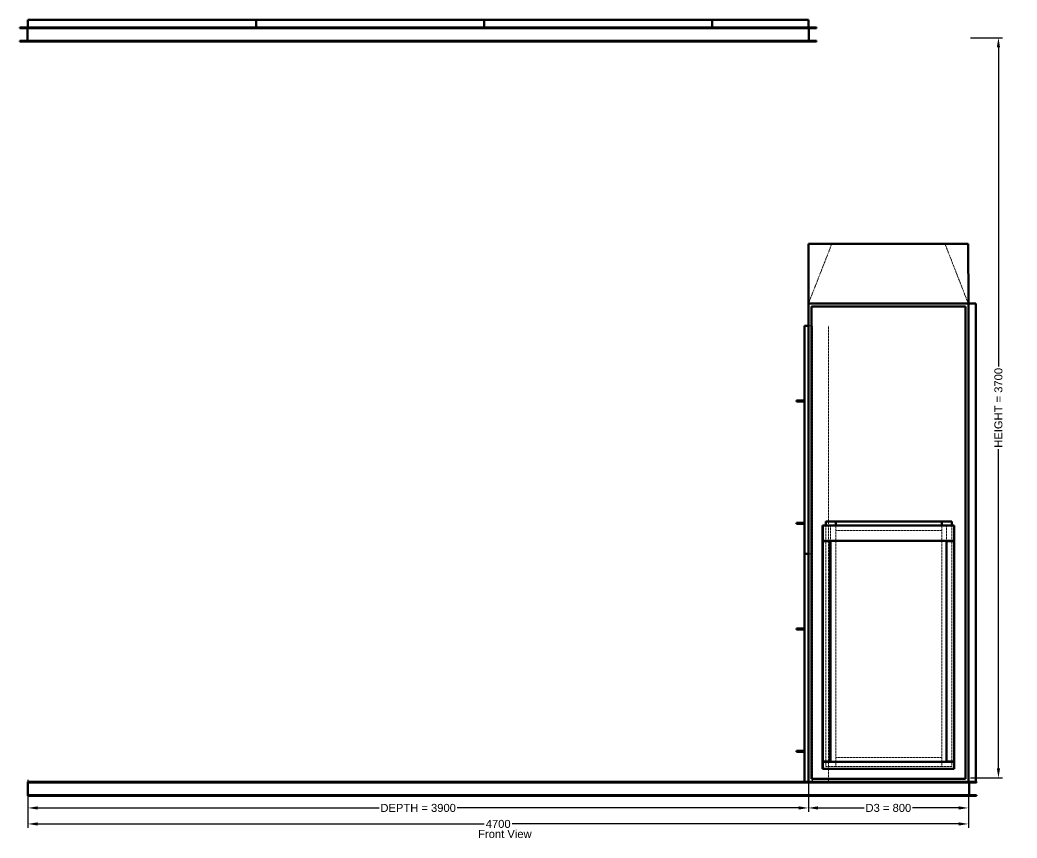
# Model space of a CAD drawing. Header units: millimetres. Extents: x 1091 to 14628, y 360 to 10440.
# Drawn here: x 5048 to 10031, y 6223 to 10313 of the extents above; entities that cross this region are included whole.
import ezdxf

# ---------------------------------------------------------------- set-up
doc = ezdxf.new("R2010")
doc.units = ezdxf.units.MM
doc.linetypes.add('Hidden', pattern=[15, 5, -3, 5, -2])
for name, color, linetype, lineweight in [('Default', 7, 'Continuous', 50), ('Edges', 7, 'Hidden', 15), ('HiddenEdges', 2, 'Hidden', 15), ('HiddenSilhouettes', 2, 'Hidden', 15), ('HiddenWires', 7, 'Hidden', 15), ('Silhouettes', 7, 'Continuous', 50), ('Wires', 7, 'Hidden', 15)]:
    doc.layers.add(name, color=color, linetype=linetype, lineweight=lineweight)
doc.layers.add('Dimension', color=7, linetype='Continuous', lineweight=50, true_color=0x6495ed)
doc.styles.add('Default', font='arial.ttf')
doc.dimstyles.get("Standard").update_dxf_attribs({"dimtxt": 0.18, "dimasz": 0.18, "dimexe": 0.18, "dimexo": 0.0625, "dimgap": 0.09, "dimtad": 0, "dimtih": 1, "dimtoh": 1, "dimdec": 4, "dimzin": 0, "dimdsep": 46, "dimtxsty": 'Standard', "dimcen": 0.09, "dimadec": 0, "dimazin": 0, "dimtfac": 1, "dimtdec": 4, "dimtofl": 0, "dimtmove": 0, "dimatfit": 3, "dimfxl": 1, "dimtolj": 1, "dimtzin": 0, "dimarcsym": 0})

# ---------------------------------------------------------------- blocks, each defined once
blk = doc.blocks.new('Front')
at = {"layer": 'Edges'}
blk.add_lwpolyline([(1550.5, 521), (1667.2, 819.8)], dxfattribs=at)
for points in [[(2232.8, 819.8, 0), (2349.5, 521, 0)], [(2276.4, -1805, 0), (2276.4, -588.6, 0)], [(1623.6, -1768.6, 0), (1623.6, -666.2, 0)], [(2241.6, -1768.6, 0), (2241.6, -666.2, 0)]]:
    blk.add_polyline3d(points, dxfattribs=at)
blk.add_polyline3d([(2350, 519.8, 0)], close=True, dxfattribs=at)
at = {"layer": 'HiddenEdges'}
blk.add_lwpolyline([(1550, 519.8), (1550.5, 521)], dxfattribs=at)
for points in [[(-2350, 1831, 0), (-2350, 1901, 0)], [(-2348.8, 1901, 0), (-2348.8, 1937.8, 0)], [(-2348.8, 1937.8, 0), (-1211.2, 1937.8, 0)], [(-2335, 1937.8, 0), (-2335, 1939, 0)], [(-1225, 1937.8, 0), (-1225, 1939, 0)], [(-1211.2, 1901, 0), (-1211.2, 1937.8, 0)], [(-1208.8, 1937.8, 0), (-71.2, 1937.8, 0)], [(-1208.8, 1901, 0), (-1208.8, 1937.8, 0)], [(-1195, 1937.8, 0), (-1195, 1939, 0)], [(-85, 1937.8, 0), (-85, 1939, 0)], [(-71.2, 1901, 0), (-71.2, 1937.8, 0)], [(-68.8, 1901, 0), (-68.8, 1937.8, 0)], [(-68.8, 1937.8, 0), (1068.8, 1937.8, 0)], [(-55, 1937.8, 0), (-55, 1939, 0)], [(1055, 1937.8, 0), (1055, 1939, 0)], [(1068.8, 1901, 0), (1068.8, 1937.8, 0)], [(1071.2, 1937.8, 0), (1548.8, 1937.8, 0)], [(1071.2, 1901, 0), (1071.2, 1937.8, 0)], [(1085, 1937.8, 0), (1085, 1939, 0)], [(1535, 1937.8, 0), (1535, 1939, 0)], [(1548.8, 1901, 0), (1548.8, 1937.8, 0)], [(1550, 1831, 0), (1550, 1901, 0)], [(1551.2, 519.8, 0), (2348.8, 519.8, 0)], [(1551.2, -1867.8, 0), (1551.2, 519.8, 0)], [(2348.8, -1867.8, 0), (2348.8, 519.8, 0)], [(2349.5, 521, 0), (2350, 519.8, 0)], [(2351.2, 519.8, 0), (2386.8, 519.8, 0)], [(2351.2, -1867.8, 0), (2351.2, 519.8, 0)], [(2350, 484.2, 0), (2351.2, 484.2, 0)], [(1568.8, -730.2, 0), (1568.8, 409.8, 0)], [(1622, -590.2, 0), (2278, -590.2, 0)], [(1568.8, -1870.2, 0), (1568.8, -730.2, 0)], [(1622, -1803.4, 0), (2278, -1803.4, 0)], [(2350, -1832.2, 0), (2351.2, -1832.2, 0)], [(-2350, -1939, 0), (-2350, -1869, 0)], [(1551.2, -1867.8, 0), (2348.8, -1867.8, 0)], [(2350, -1939, 0), (2350, -1869, 0)], [(2351.2, -1867.8, 0), (2386.8, -1867.8, 0)]]:
    blk.add_polyline3d(points, dxfattribs=at)
at = {"layer": 'HiddenSilhouettes'}
for points in [[(-2353, 1898, 0)], [(1553, 1898, 0)], [(1550, 409.8, 0)], [(2276.4, -666.2, 0)], [(1550, -730.2, 0)], [(2276.4, -1768.6, 0)], [(2353, -1872, 0)]]:
    blk.add_polyline3d(points, close=True, dxfattribs=at)
for points in [[(1550, 519.8, 0), (1550, 521, 0)], [(1550, 519.8, 0), (2350, 519.8, 0)], [(2350, 521, 0), (2350, 519.8, 0)], [(1531.2, -730.2, 0), (1531.2, 409.8, 0)], [(1550, 409.8, 0), (1570, 409.8, 0)], [(1570, -730.2, 0), (1570, 409.8, 0)], [(1505, -580.2, 0), (1505, -575.2, 0)], [(1515, -580.2, 0), (1515, -575.2, 0)], [(1637.5, -664.6, 0), (1637.5, -588.6, 0)], [(1660, -664.6, 0), (1660, -590.2, 0)], [(1687.5, -1792.7, 0), (1687.5, -588.6, 0)], [(2217.5, -1792.7, 0), (2217.5, -588.6, 0)], [(2240, -664.6, 0), (2240, -590.2, 0)], [(2267.5, -664.6, 0), (2267.5, -588.6, 0)], [(1687.5, -612.7, 0), (2217.5, -612.7, 0)], [(1637.5, -1768.6, 0), (1637.5, -666.2, 0)], [(2267.5, -1768.6, 0), (2267.5, -666.2, 0)], [(1531.2, -1870.2, 0), (1531.2, -730.2, 0)], [(1550, -730.2, 0), (1570, -730.2, 0)], [(1570, -1870.2, 0), (1570, -730.2, 0)], [(1505, -1720.2, 0), (1505, -1715.2, 0)], [(1515, -1720.2, 0), (1515, -1715.2, 0)], [(1637.5, -1792.7, 0), (1637.5, -1770.2, 0)], [(1637.5, -1792.7, 0), (1687.5, -1792.7, 0)], [(1687.5, -1747.7, 0), (2217.5, -1747.7, 0)], [(1687.5, -1792.7, 0), (2217.5, -1792.7, 0)], [(2217.5, -1792.7, 0), (2267.5, -1792.7, 0)], [(2267.5, -1792.7, 0), (2267.5, -1770.2, 0)], [(1550, -1870.2, 0), (1550, -1817.8, 0)], [(1530, -1870.2, 0), (1530, -1869, 0)], [(1530, -1870.2, 0), (1550, -1870.2, 0)], [(1550, -1870.2, 0), (2350, -1870.2, 0)], [(2350, -1870.2, 0), (2350, -1869, 0)]]:
    blk.add_polyline3d(points, dxfattribs=at)
at = {"layer": 'HiddenWires'}
for points in [[(1650, -664.6, 0), (1650, -588.6, 0)], [(1650, -730.2, 0), (1650, -666.2, 0)], [(1650, -1768.6, 0), (1650, -730.2, 0)], [(1650, -1805, 0), (1650, -1770.2, 0)], [(1650, -1870.2, 0), (1650, -1854, 0)]]:
    blk.add_polyline3d(points, dxfattribs=at)
at = {"layer": 'Silhouettes'}
for points in [[(-2350, 1901), (-2350, 1939)], [(-1210, 1901), (-1210, 1939)], [(1550, 521), (1550.5, 819.8)], [(2349.5, 819.8), (2350, 521)]]:
    blk.add_lwpolyline(points, dxfattribs=at)
for points in [[(-2390, 1898, 0), (-2390, 1901, 0)], [(-2390, 1901, 0), (1590, 1901, 0)], [(-2390, 1898, 0), (1590, 1898, 0)], [(-2353, 1834, 0), (-2353, 1898, 0)], [(-2350, 1939, 0), (-1210, 1939, 0)], [(-1210, 1939, 0), (-70, 1939, 0)], [(-70, 1901, 0), (-70, 1939, 0)], [(-70, 1939, 0), (1070, 1939, 0)], [(1070, 1901, 0), (1070, 1939, 0)], [(1070, 1939, 0), (1550, 1939, 0)], [(1550, 1901, 0), (1550, 1939, 0)], [(1553, 1834, 0), (1553, 1898, 0)], [(1590, 1898, 0), (1590, 1901, 0)], [(-2390, 1831, 0), (-2390, 1834, 0)], [(-2390, 1834, 0), (1590, 1834, 0)], [(-2390, 1831, 0), (1590, 1831, 0)], [(1590, 1831, 0), (1590, 1834, 0)], [(1550.5, 819.8, 0), (1667.2, 819.8, 0)], [(1667.2, 819.8, 0), (2232.8, 819.8, 0)], [(2232.8, 819.8, 0), (2349.5, 819.8, 0)], [(1550, 521, 0), (2350, 521, 0)], [(1550, -1869, 0), (1550, 521, 0)], [(1565, 506, 0), (2335, 506, 0)], [(1565, -1854, 0), (1565, 506, 0)], [(2335, -1854, 0), (2335, 506, 0)], [(2350, -1869, 0), (2350, 521, 0)], [(2350, 521, 0), (2386.8, 521, 0)], [(2386.8, -1869, 0), (2386.8, 521, 0)], [(1530, -730.2, 0), (1530, 409.8, 0)], [(1530, 409.8, 0), (1550, 409.8, 0)], [(1490, 31.8, 0), (1490, 36.8, 0)], [(1490, 36.8, 0), (1530, 36.8, 0)], [(1490, 31.8, 0), (1530, 31.8, 0)], [(1530, 31.8, 0), (1530, 36.8, 0)], [(1490, -580.2, 0), (1490, -575.2, 0)], [(1490, -575.2, 0), (1530, -575.2, 0)], [(1490, -580.2, 0), (1530, -580.2, 0)], [(1530, -580.2, 0), (1530, -575.2, 0)], [(1620.4, -1805, 0), (1620.4, -588.6, 0)], [(1620.4, -588.6, 0), (1622, -588.6, 0)], [(1622, -588.6, 0), (2278, -588.6, 0)], [(1622, -1805, 0), (1622, -588.6, 0)], [(1637.5, -567.7, 0), (1687.5, -567.7, 0)], [(1637.5, -588.6, 0), (1637.5, -567.7, 0)], [(1687.5, -588.6, 0), (1687.5, -567.7, 0)], [(1687.5, -567.7, 0), (2217.5, -567.7, 0)], [(2217.5, -588.6, 0), (2217.5, -567.7, 0)], [(2217.5, -567.7, 0), (2267.5, -567.7, 0)], [(2267.5, -588.6, 0), (2267.5, -567.7, 0)], [(2278, -1805, 0), (2278, -588.6, 0)], [(1622, -664.6, 0), (2278, -664.6, 0)], [(1623.6, -666.2, 0), (1658.4, -666.2, 0)], [(1637.5, -666.2, 0), (1637.5, -664.6, 0)], [(1658.4, -1768.6, 0), (1658.4, -666.2, 0)], [(1660, -1770.2, 0), (1660, -664.6, 0)], [(2240, -1770.2, 0), (2240, -664.6, 0)], [(2241.6, -666.2, 0), (2276.4, -666.2, 0)], [(2267.5, -666.2, 0), (2267.5, -664.6, 0)], [(1530, -1869, 0), (1530, -730.2, 0)], [(1530, -730.2, 0), (1550, -730.2, 0)], [(1490, -1108.2, 0), (1490, -1103.2, 0)], [(1490, -1103.2, 0), (1530, -1103.2, 0)], [(1490, -1108.2, 0), (1530, -1108.2, 0)], [(1530, -1108.2, 0), (1530, -1103.2, 0)], [(2350, -1869, 0), (2350, -1454.3, 0)], [(1490, -1720.2, 0), (1490, -1715.2, 0)], [(1490, -1715.2, 0), (1530, -1715.2, 0)], [(1490, -1720.2, 0), (1530, -1720.2, 0)], [(1530, -1720.2, 0), (1530, -1715.2, 0)], [(1622, -1770.2, 0), (2278, -1770.2, 0)], [(1623.6, -1768.6, 0), (1658.4, -1768.6, 0)], [(1637.5, -1770.2, 0), (1637.5, -1768.6, 0)], [(2241.6, -1768.6, 0), (2276.4, -1768.6, 0)], [(2267.5, -1770.2, 0), (2267.5, -1768.6, 0)], [(1620.4, -1805, 0), (1622, -1805, 0)], [(1622, -1805, 0), (2278, -1805, 0)], [(-2350, -1869, 0), (2390, -1869, 0)], [(-2350, -1872, 0), (-2350, -1869, 0)], [(-2350, -1936, 0), (-2350, -1872, 0)], [(-2350, -1872, 0), (2390, -1872, 0)], [(1565, -1854, 0), (2335, -1854, 0)], [(2353, -1936, 0), (2353, -1872, 0)], [(2390, -1872, 0), (2390, -1869, 0)], [(-2350, -1939, 0), (-2350, -1936, 0)], [(-2350, -1936, 0), (2390, -1936, 0)], [(-2350, -1939, 0), (2390, -1939, 0)], [(2390, -1939, 0), (2390, -1936, 0)]]:
    blk.add_polyline3d(points, dxfattribs=at)
for points in [[(2350, 519.8, 0)], [(1531.2, 409.8, 0)], [(1505, -575.2, 0)], [(1515, -575.2, 0)], [(1505, -1715.2, 0)], [(1515, -1715.2, 0)]]:
    blk.add_polyline3d(points, close=True, dxfattribs=at)
at = {"layer": 'Wires'}
for points in [[(1650, -588.6, 0), (1650, 409.8, 0)], [(1650, -666.2, 0), (1650, -664.6, 0)], [(1650, -1770.2, 0), (1650, -1768.6, 0)], [(1650, -1854, 0), (1650, -1805, 0)]]:
    blk.add_polyline3d(points, dxfattribs=at)
blk = doc.blocks.new('*D9')
at = {"layer": 'Defpoints', "color": 0}
for p in [(5088, 6524), (8988, 6524), (8988, 6374)]:
    blk.add_point(p, dxfattribs=at)
at = {"layer": 'Dimension', "color": 0, "lineweight": -2}
for p, q in [((5088, 6514), (5088, 6354)), ((8988, 6514), (8988, 6354)), ((5136, 6374), (6842.8, 6374)), ((8940, 6374), (7233.2, 6374))]:
    blk.add_line(p, q, dxfattribs=at)
at = {"layer": 'Dimension', "color": 0}
for points in [[(5136, 6382), (5136, 6366), (5088, 6374)], [(8940, 6366), (8940, 6382), (8988, 6374)]]:
    blk.add_solid(points, dxfattribs=at)
at = {"layer": 'Dimension', "color": 0, "insert": (7038, 6374), "char_height": 40, "attachment_point": 5, "style": 'Default'}
blk.add_mtext('\\A1;DEPTH = 3900', dxfattribs=at)
blk = doc.blocks.new('*D10')
at = {"layer": 'Defpoints', "color": 0}
for p in [(8988, 6524), (9788, 6524), (9788, 6374)]:
    blk.add_point(p, dxfattribs=at)
at = {"layer": 'Dimension', "color": 0, "lineweight": -2}
for p, q in [((8988, 6514), (8988, 6354)), ((9788, 6514), (9788, 6354)), ((9036, 6374), (9267.3, 6374)), ((9740, 6374), (9508.7, 6374))]:
    blk.add_line(p, q, dxfattribs=at)
at = {"layer": 'Dimension', "color": 0}
for points in [[(9036, 6382), (9036, 6366), (8988, 6374)], [(9740, 6366), (9740, 6382), (9788, 6374)]]:
    blk.add_solid(points, dxfattribs=at)
at = {"layer": 'Dimension', "color": 0, "insert": (9388, 6374), "char_height": 40, "attachment_point": 5, "style": 'Default'}
blk.add_mtext('\\A1;D3 = 800', dxfattribs=at)
blk = doc.blocks.new('*D11')
at = {"layer": 'Defpoints', "color": 0}
for p in [(5088, 6524), (9788, 6524), (9788, 6294)]:
    blk.add_point(p, dxfattribs=at)
at = {"layer": 'Dimension', "color": 0, "lineweight": -2}
for p, q in [((5088, 6514), (5088, 6274)), ((9788, 6514), (9788, 6274)), ((5136, 6294), (7367.5, 6294)), ((9740, 6294), (7508.5, 6294))]:
    blk.add_line(p, q, dxfattribs=at)
at = {"layer": 'Dimension', "color": 0}
for points in [[(5136, 6302), (5136, 6286), (5088, 6294)], [(9740, 6286), (9740, 6302), (9788, 6294)]]:
    blk.add_solid(points, dxfattribs=at)
at = {"layer": 'Dimension', "color": 0, "insert": (7438, 6294), "char_height": 40, "attachment_point": 5, "style": 'Default'}
blk.add_mtext('\\A1;4700', dxfattribs=at)
blk = doc.blocks.new('*D12')
at = {"layer": 'Defpoints', "color": 0}
for p in [(9788, 10224), (9938, 10224), (9788, 6524)]:
    blk.add_point(p, dxfattribs=at)
at = {"layer": 'Dimension', "color": 0, "lineweight": -2}
for p, q in [((9798, 10224), (9958, 10224)), ((9938, 10176), (9938, 8580)), ((9938, 6572), (9938, 8168)), ((9798, 6524), (9958, 6524))]:
    blk.add_line(p, q, dxfattribs=at)
at = {"layer": 'Dimension', "color": 0}
for points in [[(9946, 10176), (9930, 10176), (9938, 10224)], [(9930, 6572), (9946, 6572), (9938, 6524)]]:
    blk.add_solid(points, dxfattribs=at)
at = {"layer": 'Dimension', "color": 0, "insert": (9938, 8374), "char_height": 40, "attachment_point": 5, "rotation": 90, "style": 'Default'}
blk.add_mtext('\\A1;HEIGHT = 3700', dxfattribs=at)

msp = doc.modelspace()

# ---------------------------------------------------------------- block references
at = {"layer": 'Default'}
msp.add_blockref('Front', (7438, 8374), dxfattribs=at)

# ---------------------------------------------------------------- texts
at = {"layer": 'Dimension', "style": 'Default'}
msp.add_text('Front View', height=40, dxfattribs=at).set_placement((7338, 6224))

# ---------------------------------------------------------------- dimensions: what is measured, and where the dimension line sits
at = {"layer": 'Dimension'}
dim = msp.add_linear_dim(base=(9938, 10224), p1=(9788, 6524), p2=(9788, 10224), angle=90, text='HEIGHT = <>', dimstyle='Standard', override={"dimscale": 1, "dimtxt": 40, "dimasz": 48, "dimexe": 20, "dimexo": 10, "dimgap": 10, "dimtad": 0, "dimjust": 0, "dimtih": 0, "dimtoh": 0, "dimdec": 3, "dimlfac": 1, "dimzin": 8, "dimlunit": 2, "dimpost": '', "dimtxsty": 'Default', "dimsah": 0, "dimse1": 0, "dimse2": 0, "dimclrt": 0, "dimtol": 0, "dimlim": 0, "dimtp": 0, "dimtm": 0, "dimtfac": 1, "dimtdec": 3, "dimtix": 0, "dimtzin": 8}, dxfattribs=at)
dim.commit()
dim.dimension.update_dxf_attribs({"geometry": '*D12', "text_midpoint": (9938, 8374), "dimtype": 160})
for base, p1, p2, text, picture, middle in [((8988, 6374), (5088, 6524), (8988, 6524), 'DEPTH = <>', '*D9', (7038, 6374)), ((9788, 6374), (8988, 6524), (9788, 6524), 'D3 = <>', '*D10', (9388, 6374))]:
    dim = msp.add_linear_dim(base=base, p1=p1, p2=p2, text=text, dimstyle='Standard', override={"dimscale": 1, "dimtxt": 40, "dimasz": 48, "dimexe": 20, "dimexo": 10, "dimgap": 10, "dimtad": 0, "dimjust": 0, "dimtih": 0, "dimtoh": 0, "dimdec": 3, "dimlfac": 1, "dimzin": 8, "dimlunit": 2, "dimpost": '', "dimtxsty": 'Default', "dimsah": 0, "dimse1": 0, "dimse2": 0, "dimclrt": 0, "dimtol": 0, "dimlim": 0, "dimtp": 0, "dimtm": 0, "dimtfac": 1, "dimtdec": 3, "dimtix": 0, "dimtzin": 8}, dxfattribs=at)
    dim.commit()
    dim.dimension.update_dxf_attribs({"geometry": picture, "text_midpoint": middle, "dimtype": 160})
dim = msp.add_linear_dim(base=(9788, 6294), p1=(5088, 6524), p2=(9788, 6524), dimstyle='Standard', override={"dimscale": 1, "dimtxt": 40, "dimasz": 48, "dimexe": 20, "dimexo": 10, "dimgap": 10, "dimtad": 0, "dimjust": 0, "dimtih": 0, "dimtoh": 0, "dimdec": 3, "dimlfac": 1, "dimzin": 8, "dimlunit": 2, "dimpost": '', "dimtxsty": 'Default', "dimsah": 0, "dimse1": 0, "dimse2": 0, "dimclrt": 0, "dimtol": 0, "dimlim": 0, "dimtp": 0, "dimtm": 0, "dimtfac": 1, "dimtdec": 3, "dimtix": 0, "dimtzin": 8}, dxfattribs=at)
dim.commit()
dim.dimension.update_dxf_attribs({"geometry": '*D11', "text_midpoint": (7438, 6294), "dimtype": 160})

doc.saveas('drawing.dxf')
